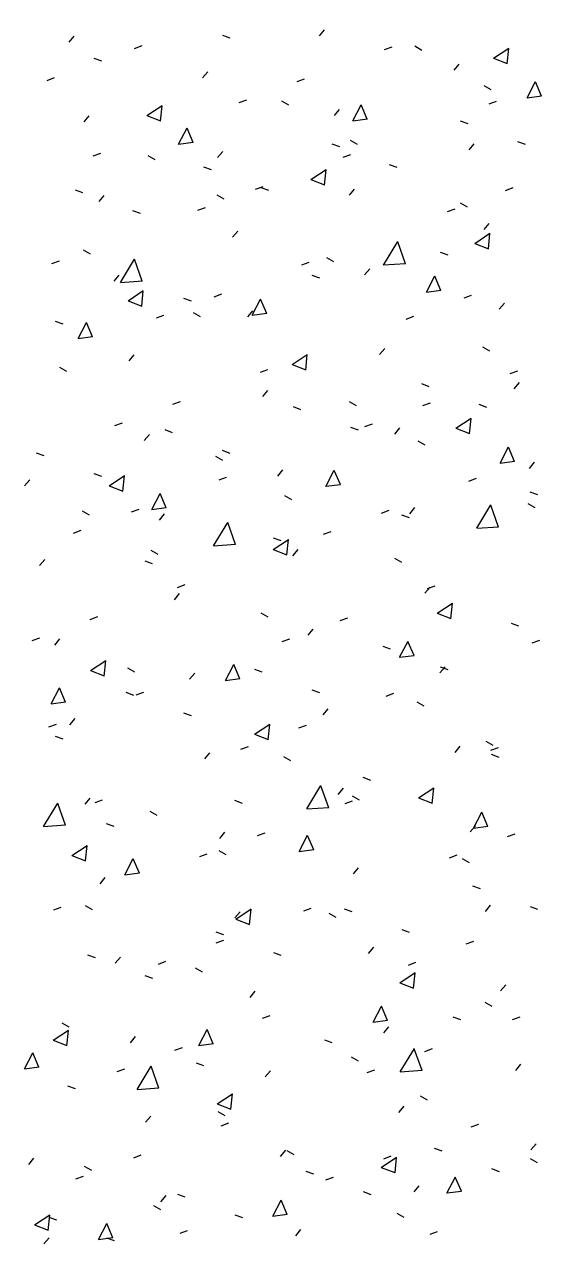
# Model space of a CAD drawing. Header units: centimetres. Extents: x -4512 to 25286, y -2765 to 13485.
# Drawn here: x 21325 to 21352, y 10837 to 10900.6 of the extents above; entities that cross this region are included whole.
import ezdxf

# ---------------------------------------------------------------- set-up
doc = ezdxf.new("R2010")
doc.units = ezdxf.units.CM
doc.linetypes.add('Grundgrenze', pattern=[0.9, 0.4, -0.1, 0.1, -0.1, 0.1, -0.1])
for name, color, linetype, lineweight in [('A-ANNO-DIMS', 7, 'Continuous', 5), ('A-ANNO-DIMS-50', 7, 'Continuous', 5), ('A-FLOR', 7, 'Continuous', 9), ('A-FLOR-PATT', 7, 'Continuous', 9)]:
    doc.layers.add(name, color=color, linetype=linetype, lineweight=lineweight)
doc.layers.add('C-PROP-LINE', color=96, linetype='Grundgrenze', lineweight=25, true_color=0x008000)
doc.styles.add('Arial Unicode MS_3', font='ARIALUNI.ttf', dxfattribs={"width": 0.8, "height": 9})
doc.dimstyles.new('M_1_100', dxfattribs={"dimscale": 30.48, "dimtxt": 9.052604, "dimasz": 0.098425, "dimexe": 0.246063, "dimexo": 0.0625, "dimgap": 0.032808, "dimtad": 1, "dimdec": 1, "dimrnd": 0.5, "dimdsep": 46, "dimtxsty": 'Arial Unicode MS_3', "dimblk1": 'OBLIQUE', "dimblk2": 'OBLIQUE', "dimsah": 1, "dimcen": 0.09, "dimazin": 0, "dimtfac": 1, "dimtdec": 4, "dimtix": 1, "dimtmove": 0, "dimatfit": 3, "dimfxl": 0.246063, "dimfxlon": 1, "dimtvp": 1, "dimtolj": 1, "dimtzin": 0, "dimlwd": 13, "dimlwe": 13, "dimarcsym": 2})

# ---------------------------------------------------------------- blocks, each defined once
blk = doc.blocks.new('FP_53-DD - FOK AF 300')
at = {"layer": 'A-FLOR-PATT', "color": 8, "lineweight": 5, "true_color": 0x787878}
for p, q in [((34650.707, 10899.696), (34650.975, 10900.017)), ((34658.68, 10900.066), (34659.074, 10899.924)), ((34663.727, 10900.029), (34663.995, 10900.35)), ((34654.12, 10899.378), (34654.513, 10899.522)), ((34667.113, 10899.314), (34667.506, 10899.458)), ((34668.694, 10899.501), (34669.057, 10899.292)), ((34672.781, 10898.859), (34673.572, 10899.384)), ((34673.491, 10898.57), (34673.572, 10899.373)), ((34652.004, 10898.866), (34652.399, 10898.724)), ((34672.781, 10898.859), (34673.49, 10898.582)), ((34657.651, 10897.84), (34657.919, 10898.161)), ((34670.729, 10898.242), (34670.997, 10898.563)), ((34649.568, 10897.712), (34649.961, 10897.856)), ((34662.563, 10897.651), (34662.957, 10897.795)), ((34672.275, 10897.448), (34672.638, 10897.24)), ((34674.522, 10896.806), (34674.958, 10897.649)), ((34675.274, 10896.896), (34674.956, 10897.639)), ((34674.522, 10896.808), (34675.276, 10896.908)), ((34654.761, 10895.876), (34655.553, 10896.402)), ((34655.472, 10895.587), (34655.554, 10896.39)), ((34659.556, 10896.551), (34659.949, 10896.695)), ((34661.753, 10896.652), (34662.117, 10896.444)), ((34664.508, 10895.881), (34664.776, 10896.202)), ((34665.467, 10895.601), (34665.903, 10896.445)), ((34666.219, 10895.692), (34665.901, 10896.435)), ((34672.547, 10896.484), (34672.939, 10896.628)), ((34651.488, 10895.548), (34651.756, 10895.869)), ((34654.761, 10895.876), (34655.471, 10895.599)), ((34665.467, 10895.603), (34666.221, 10895.704)), ((34671.045, 10895.605), (34671.439, 10895.463)), ((34656.409, 10894.393), (34656.845, 10895.236)), ((34657.161, 10894.483), (34656.843, 10895.226)), ((34656.408, 10894.394), (34657.163, 10894.495)), ((34664.373, 10894.409), (34664.767, 10894.267)), ((34665.335, 10894.601), (34665.699, 10894.392)), ((34671.511, 10894.095), (34671.778, 10894.415)), ((34674.031, 10894.527), (34674.425, 10894.385)), ((34651.966, 10893.775), (34652.359, 10893.918)), ((34654.811, 10893.8), (34655.175, 10893.592)), ((34658.433, 10893.693), (34658.701, 10894.013)), ((34664.961, 10893.713), (34665.354, 10893.856)), ((34657.699, 10893.211), (34658.093, 10893.069)), ((34663.282, 10892.552), (34664.073, 10893.078)), ((34663.992, 10892.264), (34664.074, 10893.067)), ((34667.36, 10893.332), (34667.754, 10893.19)), ((34663.282, 10892.552), (34663.992, 10892.275)), ((34651.023, 10892.011), (34651.417, 10891.869)), ((34652.27, 10891.4), (34652.538, 10891.721)), ((34658.394, 10891.751), (34658.758, 10891.543)), ((34660.411, 10892.049), (34660.804, 10892.193)), ((34660.686, 10892.135), (34661.081, 10891.993)), ((34665.29, 10891.734), (34665.558, 10892.054)), ((34673.402, 10891.983), (34673.795, 10892.126)), ((34657.402, 10890.949), (34657.796, 10891.093)), ((34671.044, 10891.331), (34671.408, 10891.123)), ((34654.011, 10890.935), (34654.406, 10890.793)), ((34670.395, 10890.885), (34670.788, 10891.028)), ((34659.215, 10889.546), (34659.483, 10889.866)), ((34672.293, 10889.948), (34672.561, 10890.268)), ((34667.064, 10888.099), (34667.801, 10889.317)), ((34668.201, 10888.162), (34667.798, 10889.304)), ((34671.801, 10889.227), (34672.592, 10889.752)), ((34671.801, 10889.227), (34672.511, 10888.95)), ((34672.511, 10888.938), (34672.592, 10889.741)), ((34651.451, 10888.898), (34651.815, 10888.69)), ((34670.007, 10888.775), (34670.401, 10888.633)), ((34649.812, 10888.172), (34650.206, 10888.316)), ((34653.383, 10887.191), (34654.12, 10888.409)), ((34654.52, 10887.254), (34654.117, 10888.396)), ((34662.809, 10888.112), (34663.202, 10888.256)), ((34664.104, 10888.483), (34664.468, 10888.275)), ((34666.073, 10887.587), (34666.341, 10887.908)), ((34667.064, 10888.101), (34668.204, 10888.176)), ((34653.053, 10887.254), (34653.321, 10887.574)), ((34653.382, 10887.192), (34654.523, 10887.268)), ((34663.334, 10887.579), (34663.728, 10887.436)), ((34669.293, 10886.691), (34669.729, 10887.534)), ((34670.046, 10886.781), (34669.727, 10887.524)), ((34653.78, 10886.241), (34654.572, 10886.767)), ((34654.49, 10885.953), (34654.572, 10886.756)), ((34658.258, 10886.448), (34658.651, 10886.592)), ((34669.293, 10886.693), (34670.048, 10886.793)), ((34653.78, 10886.242), (34654.49, 10885.965)), ((34656.66, 10886.38), (34657.054, 10886.238)), ((34660.236, 10885.483), (34660.672, 10886.326)), ((34660.989, 10885.574), (34660.67, 10886.316)), ((34671.251, 10886.384), (34671.644, 10886.528)), ((34673.076, 10885.802), (34673.344, 10886.122)), ((34655.25, 10885.348), (34655.643, 10885.492)), ((34657.163, 10885.633), (34657.527, 10885.425)), ((34659.998, 10885.399), (34660.266, 10885.72)), ((34660.236, 10885.485), (34660.99, 10885.586)), ((34668.245, 10885.286), (34668.638, 10885.429)), ((34649.983, 10885.179), (34650.378, 10885.037)), ((34651.175, 10884.271), (34651.611, 10885.115)), ((34651.928, 10884.362), (34651.609, 10885.105)), ((34651.175, 10884.273), (34651.93, 10884.374)), ((34653.836, 10883.108), (34654.104, 10883.428)), ((34662.303, 10882.921), (34663.094, 10883.447)), ((34663.013, 10882.633), (34663.094, 10883.435)), ((34666.857, 10883.442), (34667.125, 10883.762)), ((34672.207, 10883.847), (34672.571, 10883.638)), ((34650.219, 10882.78), (34650.583, 10882.572)), ((34662.303, 10882.921), (34663.013, 10882.644)), ((34660.658, 10882.513), (34661.051, 10882.656)), ((34673.65, 10882.448), (34674.043, 10882.591)), ((34660.782, 10881.254), (34661.05, 10881.575)), ((34669.03, 10881.925), (34669.424, 10881.783)), ((34673.86, 10881.657), (34674.128, 10881.977)), ((34656.107, 10880.848), (34656.5, 10880.992)), ((34665.268, 10880.999), (34665.631, 10880.791)), ((34669.102, 10880.786), (34669.495, 10880.93)), ((34662.356, 10880.728), (34662.751, 10880.586)), ((34672.017, 10880.849), (34672.412, 10880.707)), ((34653.098, 10879.747), (34653.491, 10879.891)), ((34665.345, 10879.653), (34665.739, 10879.511)), ((34666.095, 10879.688), (34666.488, 10879.831)), ((34667.641, 10879.297), (34667.909, 10879.617)), ((34670.824, 10879.599), (34671.615, 10880.124)), ((34670.824, 10879.599), (34671.534, 10879.322)), ((34671.534, 10879.31), (34671.615, 10880.112)), ((34654.62, 10878.963), (34654.888, 10879.283)), ((34655.682, 10879.529), (34656.076, 10879.387)), ((34649.005, 10878.327), (34649.4, 10878.186)), ((34658.67, 10878.454), (34659.065, 10878.312)), ((34668.851, 10878.95), (34669.215, 10878.742)), ((34673.123, 10877.785), (34673.558, 10878.627)), ((34673.875, 10877.875), (34673.556, 10878.617)), ((34658.326, 10878.15), (34658.69, 10877.942)), ((34673.123, 10877.786), (34673.877, 10877.887)), ((34674.645, 10877.513), (34674.913, 10877.833)), ((34651.995, 10877.254), (34652.389, 10877.112)), ((34652.801, 10876.611), (34653.593, 10877.137)), ((34653.512, 10876.323), (34653.593, 10877.126)), ((34658.507, 10876.914), (34658.9, 10877.058)), ((34661.566, 10877.11), (34661.834, 10877.43)), ((34664.066, 10876.578), (34664.502, 10877.42)), ((34664.819, 10876.668), (34664.499, 10877.41)), ((34648.396, 10876.597), (34648.664, 10876.917)), ((34652.801, 10876.611), (34653.512, 10876.335)), ((34664.066, 10876.58), (34664.821, 10876.68)), ((34671.501, 10876.851), (34671.894, 10876.995)), ((34655.006, 10875.367), (34655.442, 10876.21)), ((34655.759, 10875.458), (34655.44, 10876.2)), ((34661.911, 10876.102), (34662.275, 10875.894)), ((34674.666, 10876.295), (34675.061, 10876.153)), ((34651.384, 10875.298), (34651.748, 10875.09)), ((34653.956, 10875.249), (34654.349, 10875.393)), ((34655.006, 10875.369), (34655.761, 10875.47)), ((34655.405, 10874.819), (34655.673, 10875.139)), ((34666.953, 10875.19), (34667.346, 10875.333)), ((34668.426, 10875.153), (34668.693, 10875.473)), ((34671.906, 10874.392), (34672.642, 10875.609)), ((34673.042, 10874.454), (34672.638, 10875.596)), ((34674.562, 10875.684), (34674.926, 10875.476)), ((34658.225, 10873.484), (34658.961, 10874.702)), ((34659.362, 10873.547), (34658.958, 10874.689)), ((34667.994, 10875.099), (34668.389, 10874.957)), ((34650.947, 10874.148), (34651.34, 10874.292)), ((34661.321, 10873.902), (34661.715, 10873.76)), ((34663.945, 10874.091), (34664.338, 10874.234)), ((34671.905, 10874.393), (34673.045, 10874.468)), ((34654.969, 10873.251), (34655.333, 10873.043)), ((34658.224, 10873.485), (34659.365, 10873.561)), ((34661.326, 10873.294), (34662.118, 10873.819)), ((34661.326, 10873.294), (34662.037, 10873.017)), ((34662.037, 10873.006), (34662.118, 10873.808)), ((34662.351, 10872.966), (34662.619, 10873.287)), ((34649.181, 10872.453), (34649.449, 10872.774)), ((34654.645, 10872.702), (34655.04, 10872.56)), ((34667.624, 10872.838), (34667.988, 10872.63)), ((34656.357, 10871.316), (34656.75, 10871.46)), ((34669.211, 10871.01), (34669.479, 10871.331)), ((34669.353, 10871.256), (34669.746, 10871.399)), ((34656.19, 10870.676), (34656.458, 10870.996)), ((34669.85, 10869.975), (34670.641, 10870.5)), ((34670.56, 10869.686), (34670.641, 10870.488)), ((34651.806, 10869.651), (34652.199, 10869.795)), ((34660.684, 10869.989), (34661.048, 10869.781)), ((34664.804, 10869.594), (34665.197, 10869.737)), ((34669.85, 10869.975), (34670.56, 10869.698)), ((34673.693, 10869.45), (34674.087, 10869.308)), ((34663.137, 10868.824), (34663.405, 10869.144)), ((34648.797, 10868.549), (34649.19, 10868.693)), ((34649.966, 10868.31), (34650.234, 10868.631)), ((34661.797, 10868.494), (34662.19, 10868.638)), ((34667.02, 10868.254), (34667.415, 10868.112)), ((34667.9, 10867.677), (34668.335, 10868.519)), ((34668.652, 10867.767), (34668.333, 10868.509)), ((34674.791, 10868.432), (34675.184, 10868.575)), ((34651.826, 10866.985), (34652.618, 10867.511)), ((34667.899, 10867.678), (34668.654, 10867.779)), ((34651.826, 10866.985), (34652.537, 10866.709)), ((34652.537, 10866.697), (34652.618, 10867.499)), ((34653.741, 10867.138), (34654.106, 10866.93)), ((34658.84, 10866.467), (34659.276, 10867.309)), ((34659.593, 10866.558), (34659.274, 10867.299)), ((34660.346, 10867.056), (34660.741, 10866.914)), ((34669.997, 10866.868), (34670.265, 10867.188)), ((34670.009, 10867.179), (34670.404, 10867.037)), ((34656.976, 10866.533), (34657.244, 10866.854)), ((34658.84, 10866.468), (34659.595, 10866.569)), ((34649.778, 10865.253), (34650.214, 10866.095)), ((34650.531, 10865.344), (34650.212, 10866.085)), ((34653.67, 10865.855), (34654.065, 10865.713)), ((34654.208, 10865.719), (34654.601, 10865.863)), ((34663.336, 10865.981), (34663.73, 10865.84)), ((34667.206, 10865.661), (34667.599, 10865.805)), ((34649.778, 10865.254), (34650.533, 10865.356)), ((34663.923, 10864.682), (34664.191, 10865.002)), ((34668.791, 10865.36), (34669.155, 10865.152)), ((34650.753, 10864.168), (34651.02, 10864.489)), ((34656.66, 10864.782), (34657.055, 10864.64)), ((34649.656, 10864.053), (34650.05, 10864.197)), ((34660.353, 10863.671), (34661.145, 10864.196)), ((34661.064, 10863.383), (34661.145, 10864.185)), ((34662.656, 10863.999), (34663.049, 10864.142)), ((34649.984, 10863.58), (34650.378, 10863.438)), ((34660.353, 10863.671), (34661.064, 10863.395)), ((34672.376, 10863.313), (34672.74, 10863.105)), ((34657.762, 10862.392), (34658.03, 10862.712)), ((34659.649, 10862.899), (34660.042, 10863.043)), ((34661.852, 10862.512), (34662.216, 10862.304)), ((34670.784, 10862.727), (34671.052, 10863.047)), ((34672.645, 10862.839), (34673.038, 10862.982)), ((34672.661, 10862.629), (34673.056, 10862.487)), ((34665.988, 10861.432), (34666.383, 10861.29)), ((34663.074, 10859.787), (34663.81, 10861.004)), ((34664.211, 10859.85), (34663.807, 10860.991)), ((34664.71, 10860.541), (34664.978, 10860.861)), ((34668.879, 10860.355), (34669.67, 10860.88)), ((34669.59, 10860.067), (34669.671, 10860.868)), ((34649.388, 10858.872), (34650.124, 10860.089)), ((34650.525, 10858.935), (34650.121, 10860.076)), ((34651.539, 10860.027), (34651.807, 10860.348)), ((34652.06, 10860.123), (34652.453, 10860.267)), ((34659.313, 10860.233), (34659.708, 10860.091)), ((34665.059, 10860.068), (34665.452, 10860.212)), ((34665.438, 10860.466), (34665.802, 10860.258)), ((34668.879, 10860.355), (34669.59, 10860.078)), ((34654.91, 10859.662), (34655.274, 10859.454)), ((34663.074, 10859.789), (34664.214, 10859.865)), ((34671.736, 10858.779), (34672.171, 10859.621)), ((34672.488, 10858.87), (34672.169, 10859.611)), ((34649.387, 10858.873), (34650.528, 10858.95)), ((34652.637, 10859.032), (34653.032, 10858.89)), ((34671.572, 10858.587), (34671.839, 10858.907)), ((34671.736, 10858.781), (34672.49, 10858.882)), ((34658.55, 10858.251), (34658.817, 10858.572)), ((34660.509, 10858.405), (34660.903, 10858.549)), ((34662.678, 10857.571), (34663.113, 10858.413)), ((34663.43, 10857.661), (34663.11, 10858.403)), ((34673.506, 10858.345), (34673.898, 10858.488)), ((34650.853, 10857.363), (34651.645, 10857.889)), ((34650.853, 10857.363), (34651.564, 10857.087)), ((34651.565, 10857.076), (34651.645, 10857.877)), ((34657.502, 10857.305), (34657.895, 10857.449)), ((34658.497, 10857.617), (34658.861, 10857.409)), ((34662.677, 10857.572), (34663.432, 10857.673)), ((34670.499, 10857.247), (34670.892, 10857.39)), ((34653.616, 10856.358), (34654.052, 10857.2)), ((34654.369, 10856.449), (34654.049, 10857.19)), ((34665.498, 10856.401), (34665.765, 10856.722)), ((34671.153, 10857.205), (34671.517, 10856.997)), ((34652.327, 10855.887), (34652.595, 10856.207)), ((34653.616, 10856.359), (34654.371, 10856.461)), ((34671.69, 10855.788), (34672.085, 10855.646)), ((34649.912, 10854.528), (34650.305, 10854.672)), ((34651.555, 10854.766), (34651.919, 10854.558)), ((34659.338, 10854.112), (34659.605, 10854.432)), ((34659.383, 10854.052), (34660.175, 10854.577)), ((34660.094, 10853.764), (34660.175, 10854.566)), ((34662.913, 10854.475), (34663.306, 10854.619)), ((34664.214, 10854.358), (34664.578, 10854.15)), ((34665.017, 10854.59), (34665.412, 10854.449)), ((34672.36, 10854.448), (34672.627, 10854.768)), ((34674.679, 10854.713), (34675.074, 10854.571)), ((34659.383, 10854.052), (34660.094, 10853.776)), ((34668.007, 10853.517), (34668.401, 10853.375)), ((34658.342, 10853.391), (34658.737, 10853.249)), ((34658.363, 10852.812), (34658.756, 10852.955)), ((34671.361, 10852.754), (34671.754, 10852.898)), ((34661.332, 10852.318), (34661.727, 10852.177)), ((34666.286, 10852.262), (34666.554, 10852.582)), ((34651.665, 10852.189), (34652.06, 10852.047)), ((34653.115, 10851.748), (34653.383, 10852.068)), ((34655.355, 10851.712), (34655.748, 10851.855)), ((34668.354, 10851.656), (34668.747, 10851.8)), ((34654.656, 10851.117), (34655.051, 10850.976)), ((34657.273, 10851.509), (34657.637, 10851.301)), ((34667.911, 10850.739), (34668.702, 10851.264)), ((34668.622, 10850.451), (34668.703, 10851.252)), ((34667.911, 10850.739), (34668.622, 10850.463)), ((34673.148, 10850.309), (34673.416, 10850.629)), ((34660.126, 10849.973), (34660.394, 10850.293)), ((34672.325, 10849.733), (34672.689, 10849.525)), ((34666.518, 10848.679), (34666.953, 10849.52)), ((34667.27, 10848.769), (34666.95, 10849.51)), ((34650.33, 10848.657), (34650.695, 10848.45)), ((34660.768, 10848.884), (34661.161, 10849.027)), ((34666.517, 10848.68), (34667.272, 10848.781)), ((34667.075, 10848.124), (34667.343, 10848.444)), ((34670.661, 10848.97), (34671.056, 10848.828)), ((34673.765, 10848.825), (34674.158, 10848.969)), ((34649.884, 10847.745), (34650.676, 10848.271)), ((34650.595, 10847.458), (34650.676, 10848.259)), ((34653.904, 10847.609), (34654.172, 10847.93)), ((34657.457, 10847.467), (34657.892, 10848.309)), ((34658.21, 10847.558), (34657.89, 10848.298)), ((34649.884, 10847.745), (34650.595, 10847.47)), ((34656.217, 10847.22), (34656.611, 10847.363)), ((34657.457, 10847.468), (34658.212, 10847.57)), ((34663.988, 10847.772), (34664.382, 10847.631)), ((34667.931, 10846.101), (34668.666, 10847.317)), ((34669.068, 10846.163), (34668.663, 10847.304)), ((34669.217, 10847.164), (34669.61, 10847.308)), ((34648.394, 10846.251), (34648.829, 10847.093)), ((34649.147, 10846.342), (34648.826, 10847.083)), ((34657.312, 10846.572), (34657.707, 10846.43)), ((34665.386, 10846.887), (34665.751, 10846.679)), ((34648.393, 10846.252), (34649.149, 10846.354)), ((34653.209, 10846.119), (34653.602, 10846.263)), ((34654.245, 10845.186), (34654.981, 10846.402)), ((34655.383, 10845.249), (34654.978, 10846.389)), ((34660.915, 10845.835), (34661.183, 10846.156)), ((34666.21, 10846.066), (34666.603, 10846.21)), ((34667.931, 10846.102), (34669.071, 10846.178)), ((34673.938, 10846.172), (34674.205, 10846.492)), ((34650.635, 10845.369), (34651.03, 10845.228)), ((34654.245, 10845.187), (34655.385, 10845.264)), ((34658.416, 10844.437), (34659.207, 10844.962)), ((34659.127, 10844.15), (34659.208, 10844.951)), ((34668.974, 10844.843), (34669.338, 10844.635)), ((34658.416, 10844.437), (34659.127, 10844.161)), ((34658.446, 10844.038), (34658.81, 10843.831)), ((34667.865, 10843.987), (34668.132, 10844.307)), ((34654.693, 10843.472), (34654.961, 10843.792)), ((34658.623, 10843.293), (34659.016, 10843.437)), ((34671.623, 10843.237), (34672.015, 10843.38)), ((34669.694, 10842.133), (34670.088, 10841.992)), ((34674.728, 10842.035), (34674.995, 10842.355)), ((34648.616, 10841.281), (34648.884, 10841.601)), ((34654.073, 10841.628), (34654.466, 10841.772)), ((34661.705, 10841.699), (34661.973, 10842.019)), ((34662.034, 10841.996), (34662.399, 10841.788)), ((34666.947, 10841.127), (34667.738, 10841.652)), ((34667.074, 10841.576), (34667.467, 10841.719)), ((34667.658, 10840.84), (34667.738, 10841.641)), ((34674.691, 10841.585), (34675.055, 10841.377)), ((34651.504, 10841.187), (34651.869, 10840.98)), ((34663.019, 10840.935), (34663.414, 10840.793)), ((34666.947, 10841.127), (34667.657, 10840.851)), ((34672.684, 10841.06), (34673.079, 10840.919)), ((34651.064, 10840.528), (34651.457, 10840.671)), ((34664.067, 10840.477), (34664.46, 10840.62)), ((34668.655, 10839.851), (34668.923, 10840.171)), ((34670.361, 10839.791), (34670.796, 10840.632)), ((34671.114, 10839.881), (34670.793, 10840.622)), ((34655.484, 10839.335), (34655.751, 10839.656)), ((34656.343, 10839.734), (34656.738, 10839.592)), ((34666.01, 10839.863), (34666.405, 10839.721)), ((34670.361, 10839.793), (34671.116, 10839.893)), ((34655.093, 10839.146), (34655.458, 10838.939)), ((34661.301, 10838.58), (34661.736, 10839.421)), ((34662.054, 10838.671), (34661.734, 10839.411)), ((34648.918, 10838.131), (34649.709, 10838.657)), ((34649.629, 10837.845), (34649.71, 10838.646)), ((34649.666, 10838.531), (34650.061, 10838.389)), ((34659.335, 10838.663), (34659.73, 10838.521)), ((34661.301, 10838.582), (34662.056, 10838.683)), ((34667.753, 10838.74), (34668.118, 10838.532)), ((34648.918, 10838.131), (34649.629, 10837.856)), ((34652.238, 10837.365), (34652.673, 10838.206)), ((34652.991, 10837.456), (34652.671, 10838.196)), ((34656.479, 10837.703), (34656.873, 10837.847)), ((34662.496, 10837.563), (34662.763, 10837.883)), ((34669.48, 10837.65), (34669.873, 10837.793)), ((34649.406, 10837.145), (34649.674, 10837.465)), ((34652.238, 10837.366), (34652.993, 10837.468)), ((34652.658, 10837.461), (34653.053, 10837.319))]:
    blk.add_line(p, q, dxfattribs=at)
blk = doc.blocks.new('Family - ___-3356438-DD - FOK AF 300')
at = {"layer": 'C-PROP-LINE', "color": 1, "true_color": 0xff0000}
blk.add_arc((31751.085, 12946.577), 4399.161, 307.081801, 334.045003, dxfattribs=at)
blk = doc.blocks.new('Family - ___-4252337-DD - FOK AF 300')
at = {"layer": 'C-PROP-LINE', "color": 5, "lineweight": 35, "true_color": 0x0000ff}
blk.add_arc((31751.085, 12946.577), 4399.161, 307.081801, 334.045003, dxfattribs=at)
blk = doc.blocks.new('DIMBLOCK27-DD - FOK AF 300')
at = {"layer": 'A-ANNO-DIMS-50', "lineweight": 13}
for p, q in [((23387.219, 12863.386), (23381.196, 12867.855)), ((23387.219, 12863.386), (23386.908, 12865.485)), ((21152.443, 9850.934), (23387.219, 12863.386)), ((23387.219, 12863.386), (23387.53, 12861.288)), ((23387.219, 12863.386), (23393.243, 12858.918)), ((21152.443, 9850.934), (21146.419, 9855.402)), ((21152.443, 9850.934), (21152.132, 9853.032)), ((21152.443, 9850.934), (21152.754, 9848.835)), ((21152.443, 9850.934), (21158.466, 9846.465))]:
    blk.add_line(p, q, dxfattribs=at)
at = {"layer": 'A-ANNO-DIMS-50', "color": 0, "lineweight": 13, "insert": (22252.254, 11354.753), "char_height": 9, "width": 29.77301, "attachment_point": 1, "rotation": 53.43027, "line_spacing_factor": 1.117605, "style": 'Arial Unicode MS_3'}
blk.add_mtext('3.751', dxfattribs=at)
blk = doc.blocks.new('_Oblique')
at = {"color": 0, "linetype": 'ByBlock', "lineweight": -2}
blk.add_line((-0.5, -0.5), (0.5, 0.5), dxfattribs=at)

msp = doc.modelspace()

# ---------------------------------------------------------------- block references
at = {"layer": 'A-FLOR', "color": 254, "lineweight": 5, "true_color": 0xcfcfcf}
msp.add_blockref('FP_53-DD - FOK AF 300', (-13323.377, 0), dxfattribs=at)
at = {"layer": 'C-PROP-LINE', "color": 5, "lineweight": 35, "true_color": 0x0000ff}
msp.add_blockref('Family - ___-4252337-DD - FOK AF 300', (-13323.377, 0), dxfattribs=at)
at = {"layer": 'C-PROP-LINE', "color": 1, "true_color": 0xff0000}
msp.add_blockref('Family - ___-3356438-DD - FOK AF 300', (-13323.377, 0), dxfattribs=at)

# ---------------------------------------------------------------- dimensions: what is measured, and where the dimension line sits
at = {"layer": 'A-ANNO-DIMS', "lineweight": 13}
dim = msp.add_linear_dim(base=(23387.219, 12863.386), p1=(21146.419, 9855.402), p2=(23381.196, 12867.855), angle=53.43027, dimstyle='M_1_100', override={"dimpost": '<>', "dimfxl": 3750.879752}, dxfattribs=at)
dim.commit()
dim.dimension.update_dxf_attribs({"geometry": 'DIMBLOCK27-DD - FOK AF 300', "text_midpoint": (22265.335, 11360.496)})

doc.saveas('drawing.dxf')
